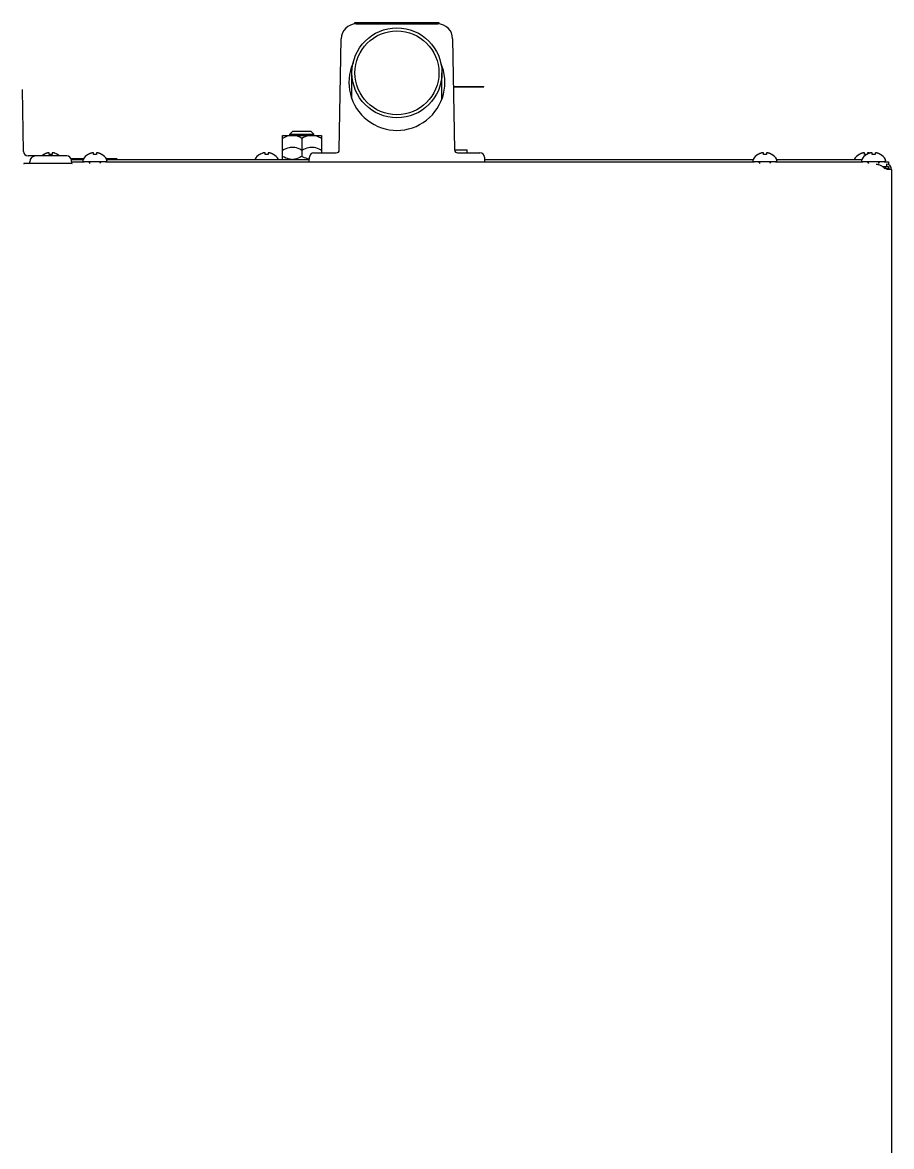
# Model space of a CAD drawing. Header units: millimetres. Extents: x -334 to 5010, y 1650 to 4941.
# Drawn here: x 3116.9 to 3406.8, y 2025.6 to 2400.6 of the extents above; entities that cross this region are included whole.
import ezdxf

# ---------------------------------------------------------------- set-up
doc = ezdxf.new("R2010")
doc.units = ezdxf.units.MM
doc.header["$LTSCALE"] = 438.9
doc.layers.get('0').update_dxf_attribs({"linetype": 'CONTINUOUS'})
doc.layers.add('ASSI', color=7, linetype='CONTINUOUS')
doc.layers.add('GEOM', color=7, linetype='CONTINUOUS')

msp = doc.modelspace()

# ---------------------------------------------------------------- linework, layer by layer
at = {"linetype": 'Continuous'}
for p, q in [((3227.8, 2400.56), (3255.8, 2400.56)), ((3226.8, 2375.05), (3226.8, 2383.76)), ((3256.8, 2375.05), (3256.8, 2383.76)), ((3203.6, 2354.89), (3203.6, 2362.89)), ((3203.6, 2362.89), (3216.6, 2362.89)), ((3206.1, 2363.26), (3207.1, 2364.26)), ((3206.1, 2362.89), (3206.1, 2363.26)), ((3206.1, 2363.26), (3214.1, 2363.26)), ((3207.1, 2364.26), (3213.1, 2364.26)), ((3214.1, 2363.26), (3213.1, 2364.26)), ((3214.1, 2362.89), (3214.1, 2363.26)), ((3216.6, 2362.89), (3216.6, 2357.06)), ((3207.09, 2358.89), (3206.62, 2358.89)), ((3210.1, 2361.89), (3210.1, 2355.89)), ((3213.59, 2358.89), (3213.12, 2358.89)), ((3124, 2356.5), (3124, 2356.54)), ((3125.8, 2356.5), (3125.8, 2357.05)), ((3126.8, 2357.05), (3126.8, 2356.5)), ((3128.6, 2356.54), (3128.6, 2356.5)), ((3137.25, 2355.06), (3133.11, 2355.06)), ((3138.75, 2356.5), (3138.75, 2356.54)), ((3140.55, 2356.5), (3140.55, 2357.05)), ((3141.55, 2357.05), (3141.55, 2356.5)), ((3143.35, 2356.54), (3143.35, 2356.5)), ((3148.35, 2355.06), (3144.85, 2355.06)), ((3196, 2356.5), (3196, 2356.54)), ((3197.8, 2356.5), (3197.8, 2357.05)), ((3198.8, 2357.05), (3198.8, 2356.5)), ((3200.6, 2356.54), (3200.6, 2356.5)), ((3261.04, 2358.06), (3265.2, 2358.06)), ((3265.2, 2357.06), (3265.2, 2358.06)), ((3362.25, 2356.5), (3362.25, 2356.54)), ((3364.05, 2356.5), (3364.05, 2357.05)), ((3365.05, 2357.05), (3365.05, 2356.5)), ((3366.85, 2356.54), (3366.85, 2356.5)), ((3396, 2356.5), (3396, 2356.54)), ((3397.8, 2356.5), (3397.8, 2357.05)), ((3398.5, 2356.5), (3398.5, 2356.54)), ((3398.8, 2357.05), (3398.8, 2356.67)), ((3399.55, 2356.98), (3399.54, 2356.99)), ((3400.3, 2356.5), (3400.3, 2357.05)), ((3401.3, 2357.05), (3401.3, 2356.5)), ((3403.1, 2356.54), (3403.1, 2356.5))]:
    msp.add_line(p, q, dxfattribs=at)
for centre, radius, start, end in [((3206.86, 2357.87), 5.02, 92.7728, 98.6191), ((3213.34, 2357.87), 5.02, 81.3809, 87.2273), ((3126.5, 2352.44), 4.8, 121.3727, 130.5754), ((3126.49, 2352.45), 4.75, 118.9687, 121.5341), ((3126.49, 2352.46), 4.75, 118.0074, 118.9684), ((3126.49, 2352.46), 4.75, 116.6813, 118.0074), ((3126.48, 2352.46), 4.74, 115.5402, 116.6812), ((3126.48, 2352.46), 4.74, 114.5722, 115.5402), ((3126.48, 2352.47), 4.73, 113.3175, 114.5722), ((3126.48, 2352.47), 4.73, 112.5474, 113.3174), ((3126.48, 2352.48), 4.72, 111.0025, 112.5476), ((3126.47, 2352.49), 4.72, 110.5181, 111.0023), ((3126.47, 2352.5), 4.7, 108.4656, 110.5187), ((3126.46, 2352.52), 4.68, 107.3773, 108.465), ((3126.46, 2352.53), 4.67, 106.3949, 107.3772), ((3126.45, 2352.56), 4.64, 104.3176, 106.3964), ((3125.56, 2355.06), 2.01, 95.2585, 97.2741), ((3125.55, 2355.09), 1.98, 94.6009, 95.2558), ((3125.55, 2355.1), 1.97, 93.2167, 94.6016), ((3125.55, 2355.11), 1.96, 92.3765, 93.2159), ((3125.55, 2355.12), 1.95, 91.1545, 92.3767), ((3125.55, 2355.12), 1.95, 89.0741, 91.1541), ((3125.55, 2355.12), 1.95, 88.0037, 89.0738), ((3125.55, 2355.11), 1.96, 86.9771, 88.0037), ((3125.55, 2355.1), 1.97, 85.714, 86.9766), ((3125.55, 2355.09), 1.98, 84.8627, 85.7144), ((3125.55, 2355.07), 2.01, 82.7256, 84.8598), ((3126.3, 2352.75), 3.79, 92.5489, 97.5994), ((3126.3, 2352.76), 3.77, 87.455, 92.545), ((3126.3, 2352.75), 3.79, 82.4006, 87.4511), ((3127.06, 2355.07), 2.01, 95.1401, 97.2744), ((3127.05, 2355.09), 1.98, 94.2856, 95.1372), ((3127.05, 2355.1), 1.97, 93.0233, 94.286), ((3127.05, 2355.11), 1.96, 91.9964, 93.0228), ((3127.05, 2355.12), 1.95, 90.9261, 91.9964), ((3127.05, 2355.12), 1.95, 88.8459, 90.9258), ((3127.05, 2355.12), 1.96, 87.6234, 88.8455), ((3127.05, 2355.11), 1.96, 86.7841, 87.6235), ((3127.05, 2355.1), 1.97, 85.3984, 86.7833), ((3127.05, 2355.09), 1.98, 84.7442, 85.3991), ((3127.05, 2355.06), 2.01, 82.7259, 84.7415), ((3126.16, 2352.56), 4.64, 73.6036, 75.6824), ((3126.15, 2352.53), 4.67, 72.6228, 73.6051), ((3126.14, 2352.52), 4.68, 71.535, 72.6227), ((3126.14, 2352.5), 4.7, 69.4813, 71.5344), ((3126.13, 2352.49), 4.72, 68.9977, 69.4819), ((3126.13, 2352.48), 4.72, 67.4524, 68.9975), ((3126.13, 2352.47), 4.73, 66.6826, 67.4526), ((3126.12, 2352.47), 4.73, 65.4278, 66.6825), ((3126.12, 2352.46), 4.74, 64.4598, 65.4278), ((3126.12, 2352.46), 4.74, 63.3188, 64.4598), ((3126.12, 2352.46), 4.75, 61.9926, 63.3187), ((3126.12, 2352.46), 4.75, 61.0316, 61.9926), ((3126.12, 2352.45), 4.75, 58.4659, 61.0313), ((3126.1, 2352.44), 4.8, 49.4246, 58.6273), ((3141.25, 2352.44), 4.8, 121.3727, 149.6988), ((3141.24, 2352.45), 4.75, 118.9687, 121.5341), ((3141.24, 2352.46), 4.75, 118.0074, 118.9684), ((3141.24, 2352.46), 4.75, 116.6813, 118.0074), ((3141.23, 2352.46), 4.74, 115.5402, 116.6812), ((3141.23, 2352.46), 4.74, 114.5722, 115.5402), ((3141.23, 2352.47), 4.73, 113.3175, 114.5722), ((3141.23, 2352.47), 4.73, 112.5474, 113.3174), ((3141.23, 2352.48), 4.72, 111.0025, 112.5476), ((3141.22, 2352.49), 4.72, 110.5181, 111.0023), ((3141.22, 2352.5), 4.7, 108.4656, 110.5187), ((3141.21, 2352.52), 4.68, 107.3773, 108.465), ((3141.21, 2352.53), 4.67, 106.3949, 107.3772), ((3141.2, 2352.56), 4.64, 104.3176, 106.3964), ((3140.31, 2355.06), 2.01, 95.2585, 97.2741), ((3140.3, 2355.09), 1.98, 94.6009, 95.2558), ((3140.3, 2355.1), 1.97, 93.2167, 94.6016), ((3140.3, 2355.11), 1.96, 92.3765, 93.2159), ((3140.3, 2355.12), 1.95, 91.1545, 92.3767), ((3140.3, 2355.12), 1.95, 89.0741, 91.1541), ((3140.3, 2355.12), 1.95, 88.0037, 89.0738), ((3140.3, 2355.11), 1.96, 86.9771, 88.0037), ((3140.3, 2355.1), 1.97, 85.714, 86.9766), ((3140.3, 2355.09), 1.98, 84.8627, 85.7144), ((3140.3, 2355.07), 2.01, 82.7256, 84.8598), ((3141.05, 2352.75), 3.79, 92.5489, 97.5994), ((3141.05, 2352.76), 3.77, 90, 92.545), ((3141.05, 2352.76), 3.77, 87.455, 90), ((3141.05, 2352.75), 3.79, 82.4006, 87.4511), ((3141.81, 2355.07), 2.01, 95.1401, 97.2744), ((3141.8, 2355.09), 1.98, 94.2856, 95.1372), ((3141.8, 2355.1), 1.97, 93.0233, 94.286), ((3141.8, 2355.11), 1.96, 91.9964, 93.0228), ((3141.8, 2355.12), 1.95, 90.9261, 91.9964), ((3141.8, 2355.12), 1.95, 88.8459, 90.9258), ((3141.8, 2355.12), 1.96, 87.6234, 88.8455), ((3141.8, 2355.11), 1.96, 86.7841, 87.6235), ((3141.8, 2355.1), 1.97, 85.3984, 86.7833), ((3141.8, 2355.09), 1.98, 84.7442, 85.3991), ((3141.8, 2355.06), 2.01, 82.7259, 84.7415), ((3140.91, 2352.56), 4.64, 73.6036, 75.6824), ((3140.9, 2352.53), 4.67, 72.6228, 73.6051), ((3140.89, 2352.52), 4.68, 71.535, 72.6227), ((3140.89, 2352.5), 4.7, 69.4813, 71.5344), ((3140.88, 2352.49), 4.72, 68.9977, 69.4819), ((3140.88, 2352.48), 4.72, 67.4524, 68.9975), ((3140.88, 2352.47), 4.73, 66.6826, 67.4526), ((3140.87, 2352.47), 4.73, 65.4278, 66.6825), ((3140.87, 2352.46), 4.74, 64.4598, 65.4278), ((3140.87, 2352.46), 4.74, 63.3188, 64.4598), ((3140.87, 2352.46), 4.75, 61.9926, 63.3187), ((3140.87, 2352.46), 4.75, 61.0316, 61.9926), ((3140.87, 2352.45), 4.75, 58.4659, 61.0313), ((3140.85, 2352.44), 4.8, 30.3012, 58.6273), ((3148.35, 2354.81), 0.25, 11.6546, 90.0035), ((3198.5, 2352.44), 4.8, 121.3727, 149.6988), ((3198.49, 2352.45), 4.75, 118.9687, 121.5341), ((3198.49, 2352.46), 4.75, 118.0074, 118.9684), ((3198.49, 2352.46), 4.75, 116.6813, 118.0074), ((3198.48, 2352.46), 4.74, 115.5402, 116.6812), ((3198.48, 2352.46), 4.74, 114.5722, 115.5402), ((3198.48, 2352.47), 4.73, 113.3175, 114.5722), ((3198.48, 2352.47), 4.73, 112.5474, 113.3174), ((3198.48, 2352.48), 4.72, 111.0025, 112.5476), ((3198.47, 2352.49), 4.72, 110.5181, 111.0023), ((3198.47, 2352.5), 4.7, 108.4656, 110.5187), ((3198.46, 2352.52), 4.68, 107.3773, 108.465), ((3198.46, 2352.53), 4.67, 106.3949, 107.3772), ((3198.45, 2352.56), 4.64, 104.3176, 106.3964), ((3197.56, 2355.06), 2.01, 95.2585, 97.2741), ((3197.55, 2355.09), 1.98, 94.6009, 95.2558), ((3197.55, 2355.1), 1.97, 93.2167, 94.6016), ((3197.55, 2355.11), 1.96, 92.3765, 93.2159), ((3197.55, 2355.12), 1.95, 91.1545, 92.3767), ((3197.55, 2355.12), 1.95, 89.0741, 91.1541), ((3197.55, 2355.12), 1.95, 88.0037, 89.0738), ((3197.55, 2355.11), 1.96, 86.9771, 88.0037), ((3197.55, 2355.1), 1.97, 85.714, 86.9766), ((3197.55, 2355.09), 1.98, 84.8627, 85.7144), ((3197.55, 2355.07), 2.01, 82.7256, 84.8598), ((3198.3, 2352.75), 3.79, 92.5489, 97.5994), ((3198.3, 2352.76), 3.77, 90, 92.545), ((3198.3, 2352.76), 3.77, 87.455, 90), ((3198.3, 2352.75), 3.79, 82.4006, 87.4511), ((3199.06, 2355.07), 2.01, 95.1401, 97.2744), ((3199.05, 2355.09), 1.98, 94.2856, 95.1372), ((3199.05, 2355.1), 1.97, 93.0233, 94.286), ((3199.05, 2355.11), 1.96, 91.9964, 93.0228), ((3199.05, 2355.12), 1.95, 90.9261, 91.9964), ((3199.05, 2355.12), 1.95, 88.8459, 90.9258), ((3199.05, 2355.12), 1.96, 87.6234, 88.8455), ((3199.05, 2355.11), 1.96, 86.7841, 87.6235), ((3199.05, 2355.1), 1.97, 85.3984, 86.7833), ((3199.05, 2355.09), 1.98, 84.7442, 85.3991), ((3199.05, 2355.06), 2.01, 82.7259, 84.7415), ((3198.16, 2352.56), 4.64, 73.6036, 75.6824), ((3198.15, 2352.53), 4.67, 72.6228, 73.6051), ((3198.14, 2352.52), 4.68, 71.535, 72.6227), ((3198.14, 2352.5), 4.7, 69.4813, 71.5344), ((3198.13, 2352.49), 4.72, 68.9977, 69.4819), ((3198.13, 2352.48), 4.72, 67.4524, 68.9975), ((3198.13, 2352.47), 4.73, 66.6826, 67.4526), ((3198.12, 2352.47), 4.73, 65.4278, 66.6825), ((3198.12, 2352.46), 4.74, 64.4598, 65.4278), ((3198.12, 2352.46), 4.74, 63.3188, 64.4598), ((3198.12, 2352.46), 4.75, 61.9926, 63.3187), ((3198.12, 2352.46), 4.75, 61.0316, 61.9926), ((3198.12, 2352.45), 4.75, 58.4659, 61.0313), ((3198.1, 2352.44), 4.8, 30.3012, 58.6273), ((3364.75, 2352.44), 4.8, 121.3727, 149.6988), ((3364.74, 2352.45), 4.75, 118.9687, 121.5341), ((3364.74, 2352.46), 4.75, 118.0074, 118.9684), ((3364.74, 2352.46), 4.75, 116.6813, 118.0074), ((3364.73, 2352.46), 4.74, 115.5402, 116.6812), ((3364.73, 2352.46), 4.74, 114.5722, 115.5402), ((3364.73, 2352.47), 4.73, 113.3175, 114.5722), ((3364.73, 2352.47), 4.73, 112.5474, 113.3174), ((3364.73, 2352.48), 4.72, 111.0025, 112.5476), ((3364.72, 2352.49), 4.72, 110.5181, 111.0023), ((3364.72, 2352.5), 4.7, 108.4656, 110.5187), ((3364.71, 2352.52), 4.68, 107.3773, 108.465), ((3364.71, 2352.53), 4.67, 106.3949, 107.3772), ((3364.7, 2352.56), 4.64, 104.3176, 106.3964), ((3363.81, 2355.06), 2.01, 95.2585, 97.2741), ((3363.8, 2355.09), 1.98, 94.6009, 95.2558), ((3363.8, 2355.1), 1.97, 93.2167, 94.6016), ((3363.8, 2355.11), 1.96, 92.3765, 93.2159), ((3363.8, 2355.12), 1.95, 91.1545, 92.3767), ((3363.8, 2355.12), 1.95, 89.0741, 91.1541), ((3363.8, 2355.12), 1.95, 88.0037, 89.0738), ((3363.8, 2355.11), 1.96, 86.9771, 88.0037), ((3363.8, 2355.1), 1.97, 85.714, 86.9766), ((3363.8, 2355.09), 1.98, 84.8627, 85.7144), ((3363.8, 2355.07), 2.01, 82.7256, 84.8598), ((3364.55, 2352.75), 3.79, 92.5489, 97.5994), ((3364.55, 2352.76), 3.77, 90, 92.545), ((3364.55, 2352.76), 3.77, 87.455, 90), ((3364.55, 2352.75), 3.79, 82.4006, 87.4511), ((3365.31, 2355.07), 2.01, 95.1401, 97.2744), ((3365.3, 2355.09), 1.98, 94.2856, 95.1372), ((3365.3, 2355.1), 1.97, 93.0233, 94.286), ((3365.3, 2355.11), 1.96, 91.9964, 93.0228), ((3365.3, 2355.12), 1.95, 90.9261, 91.9964), ((3365.3, 2355.12), 1.95, 88.8459, 90.9258), ((3365.3, 2355.12), 1.96, 87.6234, 88.8455), ((3365.3, 2355.11), 1.96, 86.7841, 87.6235), ((3365.3, 2355.1), 1.97, 85.3984, 86.7833), ((3365.3, 2355.09), 1.98, 84.7442, 85.3991), ((3365.3, 2355.06), 2.01, 82.7259, 84.7415), ((3364.41, 2352.56), 4.64, 73.6036, 75.6824), ((3364.4, 2352.53), 4.67, 72.6228, 73.6051), ((3364.39, 2352.52), 4.68, 71.535, 72.6227), ((3364.39, 2352.5), 4.7, 69.4813, 71.5344), ((3364.38, 2352.49), 4.72, 68.9977, 69.4819), ((3364.38, 2352.48), 4.72, 67.4524, 68.9975), ((3364.38, 2352.47), 4.73, 66.6826, 67.4526), ((3364.37, 2352.47), 4.73, 65.4278, 66.6825), ((3364.37, 2352.46), 4.74, 64.4598, 65.4278), ((3364.37, 2352.46), 4.74, 63.3188, 64.4598), ((3364.37, 2352.46), 4.75, 61.9926, 63.3187), ((3364.37, 2352.46), 4.75, 61.0316, 61.9926), ((3364.37, 2352.45), 4.75, 58.4659, 61.0313), ((3364.35, 2352.44), 4.8, 30.3012, 58.6273), ((3398.5, 2352.44), 4.8, 121.3727, 149.6988), ((3398.49, 2352.45), 4.75, 118.9687, 121.5341), ((3398.49, 2352.46), 4.75, 118.0074, 118.9684), ((3398.49, 2352.46), 4.75, 116.6813, 118.0074), ((3398.48, 2352.46), 4.74, 115.5402, 116.6812), ((3398.48, 2352.46), 4.74, 114.5722, 115.5402), ((3398.48, 2352.47), 4.73, 113.3175, 114.5722), ((3398.48, 2352.47), 4.73, 112.5474, 113.3174), ((3398.48, 2352.48), 4.72, 111.0025, 112.5476), ((3398.47, 2352.49), 4.72, 110.5181, 111.0023), ((3398.47, 2352.5), 4.7, 108.4656, 110.5187), ((3401, 2352.44), 4.8, 121.3727, 149.6988), ((3398.46, 2352.52), 4.68, 107.3773, 108.465), ((3398.46, 2352.53), 4.67, 106.3949, 107.3772), ((3398.45, 2352.56), 4.64, 104.3176, 106.3964), ((3397.56, 2355.06), 2.01, 95.2585, 97.2741), ((3397.55, 2355.09), 1.98, 94.6009, 95.2558), ((3397.55, 2355.1), 1.97, 93.2167, 94.6016), ((3397.55, 2355.11), 1.96, 92.3765, 93.2159), ((3397.55, 2355.12), 1.95, 91.1545, 92.3767), ((3397.55, 2355.12), 1.95, 89.0741, 91.1541), ((3397.55, 2355.12), 1.95, 88.0037, 89.0738), ((3397.55, 2355.11), 1.96, 86.9771, 88.0037), ((3397.55, 2355.1), 1.97, 85.714, 86.9766), ((3397.55, 2355.09), 1.98, 84.8627, 85.7144), ((3397.55, 2355.07), 2.01, 82.7256, 84.8598), ((3398.3, 2352.75), 3.79, 92.5489, 97.5994), ((3398.3, 2352.76), 3.77, 87.0738, 92.545), ((3400.99, 2352.45), 4.75, 118.9687, 121.5341), ((3398.3, 2352.76), 3.78, 86.3562, 86.9241), ((3400.99, 2352.46), 4.75, 118.0074, 118.9684), ((3400.99, 2352.46), 4.75, 116.6813, 118.0074), ((3399.06, 2355.07), 2.01, 95.1401, 97.2744), ((3400.98, 2352.46), 4.74, 115.5402, 116.6812), ((3399.05, 2355.09), 1.98, 94.2856, 95.1372), ((3399.05, 2355.1), 1.97, 93.0233, 94.286), ((3400.98, 2352.46), 4.74, 114.5722, 115.5402), ((3399.05, 2355.11), 1.96, 91.9964, 93.0228), ((3399.05, 2355.12), 1.95, 90.9261, 91.9964), ((3400.98, 2352.47), 4.73, 113.3175, 114.5722), ((3399.05, 2355.12), 1.95, 88.8459, 90.9258), ((3399.05, 2355.12), 1.96, 87.6234, 88.8455), ((3400.98, 2352.47), 4.73, 112.5474, 113.3174), ((3399.05, 2355.11), 1.96, 86.7841, 87.6235), ((3399.05, 2355.1), 1.97, 85.3984, 86.7833), ((3400.98, 2352.48), 4.72, 111.0025, 112.5476), ((3399.05, 2355.09), 1.98, 84.7442, 85.3991), ((3399.05, 2355.06), 2.01, 82.7259, 84.7415), ((3400.97, 2352.49), 4.72, 110.5181, 111.0023), ((3398.16, 2352.56), 4.64, 73.6036, 75.6824), ((3400.97, 2352.5), 4.7, 108.4656, 110.5187), ((3398.15, 2352.53), 4.67, 72.6228, 73.6051), ((3400.96, 2352.52), 4.68, 107.3773, 108.465), ((3400.96, 2352.53), 4.67, 106.3949, 107.3772), ((3400.95, 2352.56), 4.64, 104.3176, 106.3964), ((3400.06, 2355.06), 2.01, 95.2585, 97.2741), ((3400.05, 2355.09), 1.98, 94.6009, 95.2558), ((3400.05, 2355.1), 1.97, 93.2167, 94.6016), ((3400.05, 2355.11), 1.96, 92.3765, 93.2159), ((3400.05, 2355.12), 1.95, 91.1545, 92.3767), ((3400.05, 2355.12), 1.95, 89.0741, 91.1541), ((3400.05, 2355.12), 1.95, 88.0037, 89.0738), ((3400.05, 2355.11), 1.96, 86.9771, 88.0037), ((3400.05, 2355.1), 1.97, 85.714, 86.9766), ((3400.05, 2355.09), 1.98, 84.8627, 85.7144), ((3400.05, 2355.07), 2.01, 82.7256, 84.8598), ((3398.12, 2352.46), 4.75, 61.9926, 62.6159), ((3400.8, 2352.75), 3.79, 92.5489, 97.5994), ((3398.12, 2352.46), 4.75, 61.0316, 61.9926), ((3398.12, 2352.45), 4.75, 59.0187, 61.0314), ((3400.8, 2352.76), 3.77, 87.455, 92.545), ((3400.8, 2352.75), 3.79, 82.4006, 87.4511), ((3401.56, 2355.07), 2.01, 95.1401, 97.2744), ((3401.55, 2355.09), 1.98, 94.2856, 95.1372), ((3401.55, 2355.1), 1.97, 93.0233, 94.286), ((3401.55, 2355.11), 1.96, 91.9964, 93.0228), ((3401.55, 2355.12), 1.95, 90.9261, 91.9964), ((3401.55, 2355.12), 1.95, 88.8459, 90.9258), ((3401.55, 2355.12), 1.96, 87.6234, 88.8455), ((3401.55, 2355.11), 1.96, 86.7841, 87.6235), ((3401.55, 2355.1), 1.97, 85.3984, 86.7833), ((3401.55, 2355.09), 1.98, 84.7442, 85.3991), ((3401.55, 2355.06), 2.01, 82.7259, 84.7415), ((3400.66, 2352.56), 4.64, 73.6036, 75.6824), ((3400.65, 2352.53), 4.67, 72.6228, 73.6051), ((3400.64, 2352.52), 4.68, 71.535, 72.6227), ((3400.64, 2352.5), 4.7, 69.4813, 71.5344), ((3400.63, 2352.49), 4.72, 68.9977, 69.4819), ((3400.63, 2352.48), 4.72, 67.4524, 68.9975), ((3400.63, 2352.47), 4.73, 66.6826, 67.4526), ((3400.62, 2352.47), 4.73, 65.4278, 66.6825), ((3400.62, 2352.46), 4.74, 64.4598, 65.4278), ((3400.62, 2352.46), 4.74, 63.3188, 64.4598), ((3400.62, 2352.46), 4.75, 61.9926, 63.3187), ((3400.62, 2352.46), 4.75, 61.0316, 61.9926), ((3400.62, 2352.45), 4.75, 58.4659, 61.0313), ((3400.6, 2352.44), 4.8, 30.3012, 58.6273), ((3206.86, 2359.9), 5.02, 261.3809, 267.2272)]:
    msp.add_arc(centre, radius, start, end, dxfattribs=at)
for points, knots in [([(3206.11, 2362.83), (3205.89, 2362.8), (3205.01, 2362.61), (3204.19, 2362.22), (3203.6, 2361.89)], [0, 0, 0, 0, 0.247667, 1, 1, 1, 1]), ([(3210.1, 2361.89), (3209.87, 2362.02), (3208.93, 2362.52), (3207.88, 2362.85), (3207.09, 2362.89)], [0, 0, 0, 0, 0.254491, 1, 1, 1, 1]), ([(3213.12, 2362.89), (3212.86, 2362.87), (3211.79, 2362.73), (3210.8, 2362.29), (3210.1, 2361.89)], [0, 0, 0, 0, 0.247608, 1, 1, 1, 1]), ([(3216.6, 2361.89), (3216.41, 2362), (3215.62, 2362.42), (3214.76, 2362.74), (3214.09, 2362.83)], [0, 0, 0, 0, 0.253541, 1, 1, 1, 1]), ([(3206.62, 2358.89), (3206.36, 2358.87), (3205.29, 2358.73), (3204.3, 2358.29), (3203.6, 2357.89)], [0, 0, 0, 0, 0.247608, 1, 1, 1, 1]), ([(3210.1, 2357.89), (3209.87, 2358.02), (3208.93, 2358.52), (3207.88, 2358.85), (3207.09, 2358.89)], [0, 0, 0, 0, 0.25449, 1, 1, 1, 1]), ([(3213.12, 2358.89), (3212.86, 2358.87), (3211.79, 2358.73), (3210.8, 2358.29), (3210.1, 2357.89)], [0, 0, 0, 0, 0.247608, 1, 1, 1, 1]), ([(3216.6, 2357.89), (3216.37, 2358.02), (3215.43, 2358.52), (3214.38, 2358.85), (3213.59, 2358.89)], [0, 0, 0, 0, 0.25449, 1, 1, 1, 1]), ([(3206.62, 2354.89), (3206.36, 2354.9), (3205.29, 2355.04), (3204.3, 2355.48), (3203.6, 2355.89)], [0, 0, 0, 0, 0.247608, 1, 1, 1, 1]), ([(3210.1, 2355.89), (3209.87, 2355.75), (3208.93, 2355.25), (3207.88, 2354.92), (3207.09, 2354.89)], [0, 0, 0, 0, 0.254491, 1, 1, 1, 1]), ([(3212.58, 2354.94), (3212.36, 2354.97), (3211.5, 2355.17), (3210.68, 2355.55), (3210.1, 2355.89)], [0, 0, 0, 0, 0.247674, 1, 1, 1, 1])]:
    msp.add_open_spline(points, degree=3, knots=knots, dxfattribs=at)
at = {"layer": 'ASSI', "linetype": 'Continuous'}
for p, q in [((3137.05, 2354.66), (3137.05, 2354.46)), ((3144.65, 2354.06), (3137.45, 2354.06)), ((3145.05, 2354.66), (3145.05, 2354.46)), ((3360.55, 2354.66), (3360.55, 2354.46)), ((3368.15, 2354.06), (3360.95, 2354.06)), ((3368.55, 2354.66), (3368.55, 2354.46)), ((3396.8, 2354.66), (3396.8, 2354.46)), ((3404.4, 2354.06), (3397.2, 2354.06)), ((3404.8, 2354.66), (3404.8, 2354.46))]:
    msp.add_line(p, q, dxfattribs=at)
for centre, radius, start, end in [((3126.5, 2352.44), 4.8, 121.3727, 130.7914), ((3126.1, 2352.44), 4.8, 49.2086, 58.6273), ((3141.25, 2352.44), 4.8, 121.3727, 149.6988), ((3140.85, 2352.44), 4.8, 30.3012, 58.6273), ((3198.5, 2352.44), 4.8, 121.3727, 149.6988), ((3198.1, 2352.44), 4.8, 30.3012, 58.6273), ((3364.75, 2352.44), 4.8, 121.3727, 149.6988), ((3364.35, 2352.44), 4.8, 30.3012, 58.6273), ((3398.5, 2352.44), 4.8, 121.3727, 149.6988), ((3401, 2352.44), 4.8, 121.3727, 149.6988), ((3400.6, 2352.44), 4.8, 30.3012, 58.6273), ((3137.45, 2354.66), 0.4, 149.6988, 180), ((3137.45, 2354.46), 0.4, 180, 270), ((3144.65, 2354.46), 0.4, 270, 360), ((3144.65, 2354.66), 0.4, 0, 30.3012), ((3360.95, 2354.66), 0.4, 149.6988, 180), ((3360.95, 2354.46), 0.4, 180, 270), ((3368.15, 2354.46), 0.4, 270, 360), ((3368.15, 2354.66), 0.4, 0, 30.3012), ((3397.2, 2354.66), 0.4, 149.6988, 180), ((3397.2, 2354.46), 0.4, 180, 270), ((3404.4, 2354.46), 0.4, 270, 360), ((3404.4, 2354.66), 0.4, 0, 30.3012)]:
    msp.add_arc(centre, radius, start, end, dxfattribs=at)
at = {"layer": 'GEOM', "linetype": 'Continuous'}
for p, q in [((3227.8, 2400.04), (3227.8, 2400.56)), ((3228.22, 2400.06), (3255.39, 2400.06)), ((3255.8, 2400.56), (3255.8, 2400.04)), ((3222.57, 2358.04), (3223.22, 2395.15)), ((3260.39, 2395.15), (3261.04, 2358.04)), ((3117.23, 2357.53), (3116.87, 2378.23)), ((3260.67, 2379.16), (3270.8, 2379.16)), ((3260.67, 2379.06), (3270.8, 2379.06)), ((3270.8, 2379.06), (3270.8, 2379.16)), ((3131.71, 2356.06), (3118.73, 2356.06)), ((3212.55, 2354.06), (3212.61, 2355.61)), ((3214.11, 2357.06), (3221.57, 2357.06)), ((3262.04, 2357.06), (3269.5, 2357.06)), ((3271, 2355.61), (3271.05, 2354.06)), ((3117.3, 2353.56), (3117.28, 2353.26)), ((3119.24, 2353.56), (3117.3, 2353.56)), ((3119.3, 2353.56), (3119.3, 2354.06)), ((3133.3, 2353.56), (3119.3, 2353.56)), ((3133.2, 2354.86), (3137.05, 2354.86)), ((3133.3, 2353.56), (3133.2, 2354.69)), ((3133.3, 2353.56), (3133.28, 2353.26)), ((3133.3, 2354.06), (3137.45, 2354.06)), ((3144.65, 2354.06), (3360.95, 2354.06)), ((3145.05, 2354.86), (3212.55, 2354.86)), ((3271.05, 2354.86), (3360.55, 2354.86)), ((3368.15, 2354.06), (3397.2, 2354.06)), ((3368.55, 2354.86), (3396.8, 2354.86)), ((3403.67, 2352.56), (3405.8, 2352.56)), ((3404.4, 2354.06), (3405.8, 2354.06)), ((3404.8, 2352.56), (3404.8, 2351.76)), ((3405.1, 2353.26), (3405.1, 2352.56)), ((3405.8, 2351.76), (3405.1, 2351.76)), ((3406.8, 2351.56), (3405.1, 2351.56)), ((3405.8, 2354.06), (3405.8, 2353.26)), ((3405.8, 2352.56), (3405.8, 2351.56)), ((3406.8, 2351.56), (3406.8, 1734.56))]:
    msp.add_line(p, q, dxfattribs=at)
for radius in [15, 14]:
    msp.add_circle((3241.8, 2383.76), radius, dxfattribs=at)
for centre, radius, start, end in [((3228.22, 2395.06), 5, 89.9991, 179.0008), ((3255.39, 2395.06), 5, 0.9991, 90.0009), ((3241.8, 2380.56), 16, 155.9996, 24.0004), ((3118.73, 2357.56), 1.5, 181.0048, 269.9826), ((3121.3, 2354.06), 2, 90, 180), ((3131.71, 2354.56), 1.5, 5, 90), ((3214.11, 2355.56), 1.5, 90.0001, 178), ((3221.57, 2358.06), 1, 270, 359.0005), ((3262.04, 2358.06), 1, 180.9995, 270), ((3269.5, 2355.56), 1.5, 2, 90), ((3138.85, 2353.46), 0.6, 0, 90), ((3143.25, 2353.46), 0.6, 90, 180), ((3362.35, 2353.46), 0.6, 0, 90), ((3366.75, 2353.46), 0.6, 90, 180), ((3398.6, 2353.46), 0.6, 0, 90), ((3403, 2353.46), 0.6, 90, 180), ((3401.03, 2348.63), 4.78, 52.3447, 56.4062), ((3400.75, 2348.27), 5.23, 48.0282, 52.3376), ((3400.51, 2348), 5.59, 46.6578, 48.0594), ((3400.37, 2347.84), 5.81, 45.0037, 46.656), ((3400.2, 2347.68), 6.03, 43.6751, 45.0056), ((3400.02, 2347.51), 6.28, 41.9904, 43.6725), ((3405.1, 2351.56), 1.7, 0, 90), ((3405.1, 2351.56), 1, 0, 43.551)]:
    msp.add_arc(centre, radius, start, end, dxfattribs=at)
for points, knots in [([(3401.64, 2353.26), (3401.82, 2353.26), (3402.2, 2353.23), (3402.57, 2353.13), (3402.75, 2353.07)], [0, 0, 0, 0, 0.489774, 1, 1, 1, 1]), ([(3402.75, 2353.07), (3402.91, 2353.01), (3403.23, 2352.88), (3403.53, 2352.7), (3403.67, 2352.61)], [0, 0, 0, 0, 0.485982, 1, 1, 1, 1])]:
    msp.add_open_spline(points, degree=3, knots=knots, dxfattribs=at)

doc.saveas('drawing.dxf')
